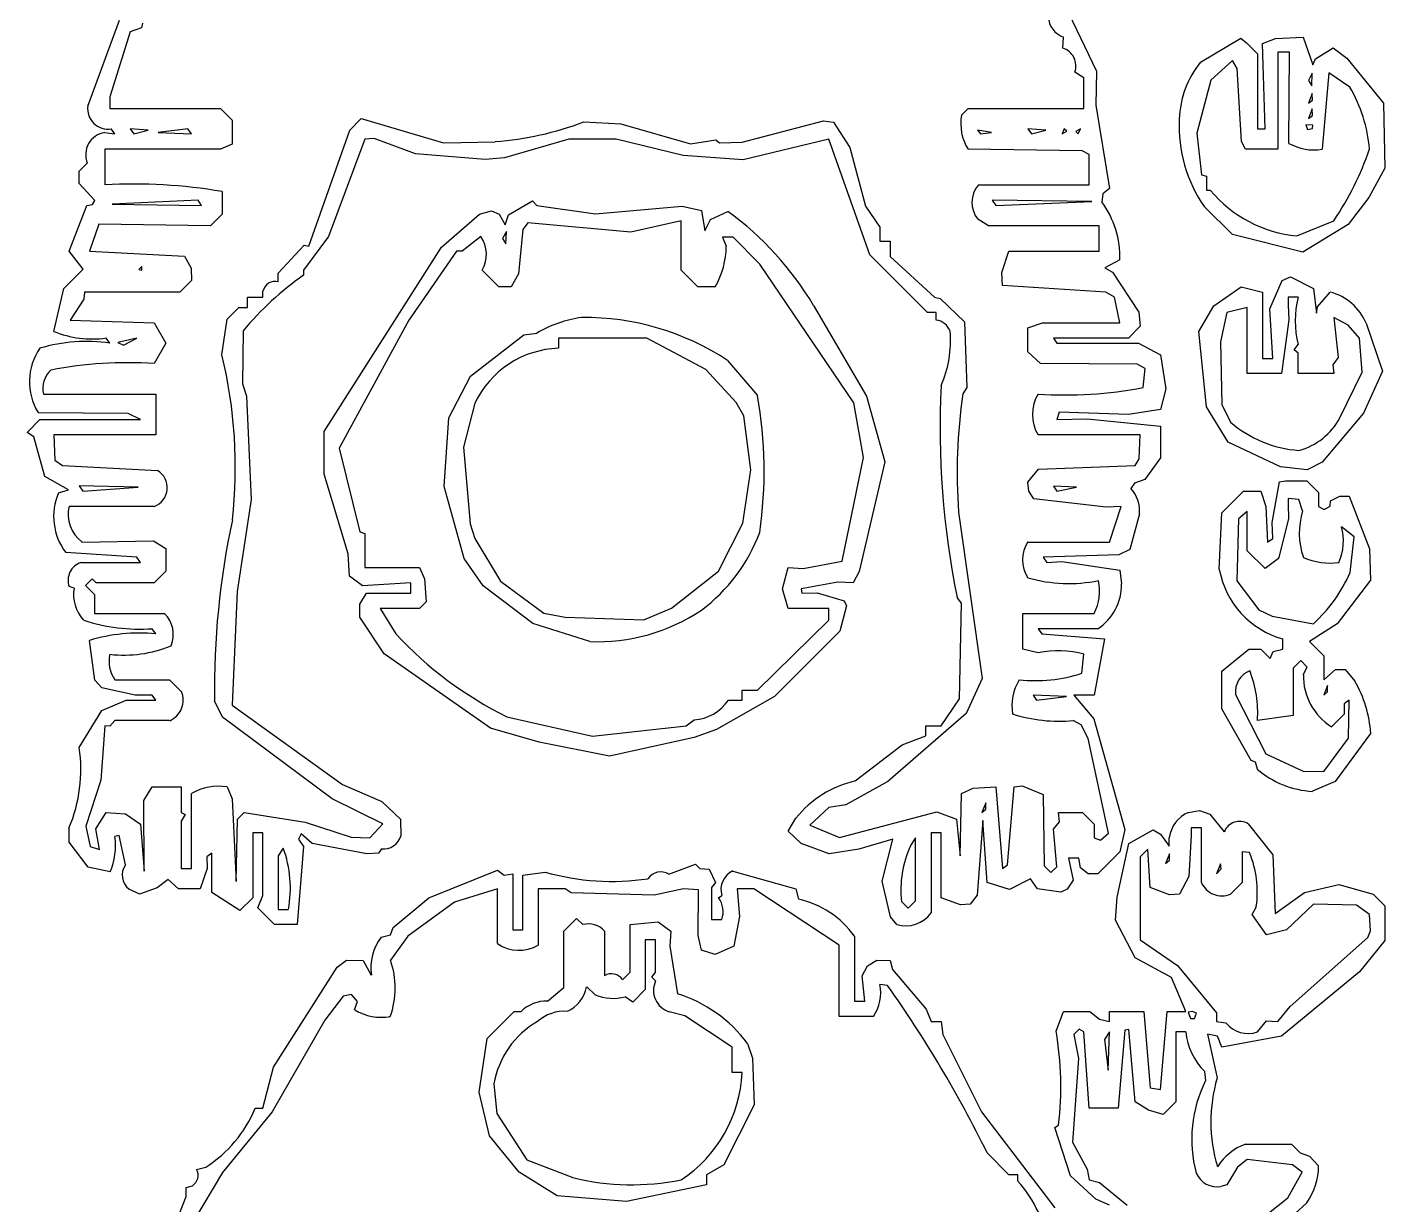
# Model space of a CAD drawing. Header units: millimetres. Extents: x 1.7 to 41.6, y 1.6 to 35.8.
# Drawn here: x 15.96 to 27.24, y 13.26 to 23.04 of the extents above; entities that cross this region are included whole.
import ezdxf

# ---------------------------------------------------------------- set-up
doc = ezdxf.new("R2010")
doc.units = ezdxf.units.MM
doc.linetypes.add('Continuous2', pattern=[0])
doc.layers.add('Unnamed Level 1', color=1, linetype='Continuous')

msp = doc.modelspace()

# ---------------------------------------------------------------- linework, layer by layer
at = {"layer": 'Unnamed Level 1', "color": 1, "linetype": 'Continuous2', "lineweight": -3}
for p, q in [((24.61, 23.158), (24.84, 22.675)), ((16.464, 22.385), (16.726, 23.099)), ((16.909, 23.035), (16.816, 23.001)), ((16.919, 23.073), (16.909, 23.035)), ((16.816, 23.001), (16.647, 22.462)), ((24.562, 22.865), (24.568, 22.958)), ((25.705, 22.75), (26.041, 22.95)), ((26.041, 22.95), (26.087, 22.91)), ((26.087, 22.91), (26.177, 22.819)), ((26.22, 22.903), (26.328, 22.945)), ((26.241, 22.196), (26.22, 22.903)), ((26.328, 22.945), (26.559, 22.958)), ((26.559, 22.958), (26.637, 22.728)), ((26.177, 22.819), (26.177, 22.196)), ((26.444, 22.831), (26.347, 22.831)), ((26.347, 22.831), (26.347, 22.768)), ((26.438, 22.075), (26.444, 22.831)), ((26.661, 22.777), (26.807, 22.867)), ((26.807, 22.867), (26.92, 22.782)), ((26.92, 22.782), (27.225, 22.408)), ((24.737, 22.619), (24.661, 22.667)), ((24.84, 22.675), (24.837, 22.393)), ((25.97, 22.763), (25.79, 22.601)), ((26.009, 22.698), (25.97, 22.763)), ((26.045, 22.091), (26.009, 22.698)), ((26.347, 22.768), (26.347, 22.026)), ((26.637, 22.728), (26.661, 22.777)), ((24.737, 22.365), (24.737, 22.619)), ((25.79, 22.601), (25.675, 22.16)), ((26.633, 22.657), (26.601, 22.598)), ((26.601, 22.598), (26.629, 22.553)), ((26.629, 22.553), (26.633, 22.657)), ((26.771, 22.662), (26.716, 22.026)), ((26.945, 22.543), (26.771, 22.662)), ((16.647, 22.462), (16.647, 22.365)), ((26.633, 22.488), (26.601, 22.408)), ((26.634, 22.434), (26.633, 22.488)), ((16.647, 22.365), (17.566, 22.365)), ((17.566, 22.365), (17.663, 22.268)), ((23.721, 22.31), (23.775, 22.365)), ((23.775, 22.365), (24.737, 22.365)), ((24.837, 22.393), (24.949, 21.7)), ((26.601, 22.408), (26.634, 22.434)), ((26.633, 22.361), (26.601, 22.281)), ((26.634, 22.307), (26.633, 22.361)), ((27.225, 22.408), (27.236, 21.869)), ((17.663, 22.268), (17.663, 22.069)), ((18.639, 22.184), (18.735, 22.281)), ((18.735, 22.281), (19.419, 22.08)), ((20.583, 22.253), (20.891, 22.236)), ((20.891, 22.236), (21.469, 22.071)), ((21.897, 22.085), (22.574, 22.261)), ((22.574, 22.261), (22.656, 22.25)), ((22.656, 22.25), (22.792, 22.041)), ((26.639, 22.226), (26.58, 22.229)), ((26.58, 22.229), (26.595, 22.19)), ((26.601, 22.281), (26.634, 22.307)), ((26.636, 22.199), (26.639, 22.226)), ((16.603, 22.165), (16.689, 22.153)), ((16.689, 22.153), (16.659, 22.196)), ((16.966, 22.185), (16.816, 22.196)), ((16.816, 22.196), (16.846, 22.153)), ((16.846, 22.153), (16.966, 22.185)), ((17.295, 22.196), (17.047, 22.164)), ((17.047, 22.164), (17.325, 22.153)), ((17.325, 22.153), (17.295, 22.196)), ((18.299, 21.222), (18.639, 22.184)), ((18.765, 22.111), (18.464, 21.303)), ((18.842, 22.115), (18.765, 22.111)), ((19.185, 21.988), (18.842, 22.115)), ((20.459, 22.111), (19.925, 21.954)), ((20.853, 22.11), (20.459, 22.111)), ((21.409, 21.975), (20.853, 22.11)), ((21.469, 22.071), (21.681, 22.105)), ((21.681, 22.105), (21.71, 22.079)), ((22.619, 22.111), (21.907, 21.938)), ((22.958, 21.149), (22.619, 22.111)), ((23.97, 22.164), (23.852, 22.185)), ((23.852, 22.185), (23.878, 22.153)), ((23.878, 22.153), (23.97, 22.164)), ((24.421, 22.185), (24.271, 22.196)), ((24.271, 22.196), (24.301, 22.153)), ((24.301, 22.153), (24.421, 22.185)), ((24.574, 22.196), (24.555, 22.153)), ((24.555, 22.153), (24.594, 22.177)), ((24.594, 22.177), (24.574, 22.196)), ((24.707, 22.196), (24.669, 22.173)), ((24.669, 22.173), (24.688, 22.153)), ((24.688, 22.153), (24.707, 22.196)), ((25.675, 22.16), (25.712, 21.815)), ((26.177, 22.196), (26.241, 22.196)), ((26.595, 22.19), (26.636, 22.199)), ((17.566, 22.026), (16.604, 22.026)), ((16.604, 22.026), (16.604, 21.73)), ((17.663, 22.069), (17.566, 22.026)), ((19.419, 22.08), (19.847, 22.089)), ((21.71, 22.079), (21.897, 22.085)), ((22.792, 22.041), (22.923, 21.555)), ((24.721, 22.014), (23.775, 22.026)), ((24.78, 21.984), (24.721, 22.014)), ((26.078, 22.026), (26.045, 22.091)), ((26.347, 22.026), (26.078, 22.026)), ((16.393, 21.845), (16.459, 21.911)), ((19.764, 21.941), (19.185, 21.988)), ((19.925, 21.954), (19.764, 21.941)), ((21.907, 21.938), (21.409, 21.975)), ((24.78, 21.73), (24.78, 21.984)), ((16.393, 21.742), (16.393, 21.845)), ((25.712, 21.815), (25.754, 21.802)), ((25.754, 21.802), (25.754, 21.687)), ((27.236, 21.869), (27.104, 21.626)), ((16.521, 21.6), (16.393, 21.742)), ((17.579, 21.675), (17.579, 21.488)), ((23.86, 21.73), (24.78, 21.73)), ((24.894, 21.657), (24.886, 21.588)), ((24.949, 21.7), (24.894, 21.657)), ((25.754, 21.687), (25.786, 21.687)), ((16.308, 21.179), (16.456, 21.56)), ((16.456, 21.56), (16.503, 21.567)), ((16.503, 21.567), (16.521, 21.6)), ((17.379, 21.603), (16.666, 21.571)), ((16.666, 21.571), (17.409, 21.56)), ((17.409, 21.56), (17.379, 21.603)), ((19.958, 21.483), (20.156, 21.597)), ((20.156, 21.597), (20.193, 21.56)), ((20.193, 21.56), (20.68, 21.491)), ((20.68, 21.491), (21.399, 21.555)), ((21.399, 21.555), (21.56, 21.518)), ((22.923, 21.555), (23.043, 21.378)), ((24.803, 21.592), (23.975, 21.603)), ((23.975, 21.603), (24.005, 21.56)), ((24.005, 21.56), (24.803, 21.592)), ((25.972, 21.319), (25.738, 21.548)), ((27.104, 21.626), (26.931, 21.402)), ((17.579, 21.488), (17.482, 21.391)), ((19.401, 21.213), (19.717, 21.488)), ((19.717, 21.488), (19.816, 21.514)), ((19.816, 21.514), (19.879, 21.488)), ((19.879, 21.488), (19.93, 21.4)), ((19.93, 21.4), (19.958, 21.483)), ((21.391, 21.433), (20.974, 21.337)), ((21.391, 21.022), (21.391, 21.433)), ((21.56, 21.518), (21.587, 21.35)), ((21.587, 21.35), (21.634, 21.443)), ((21.634, 21.443), (21.779, 21.51)), ((23.945, 21.391), (23.855, 21.445)), ((26.506, 21.306), (26.813, 21.433)), ((16.556, 21.405), (16.477, 21.179)), ((17.482, 21.391), (16.556, 21.405)), ((19.94, 21.344), (19.908, 21.285)), ((19.936, 21.24), (19.94, 21.344)), ((20.078, 21.361), (20.041, 20.992)), ((20.117, 21.415), (20.078, 21.361)), ((20.974, 21.337), (20.117, 21.415)), ((23.043, 21.378), (23.043, 21.264)), ((24.864, 21.391), (23.945, 21.391)), ((24.864, 21.179), (24.864, 21.391)), ((26.554, 21.173), (25.972, 21.319)), ((26.931, 21.402), (26.554, 21.173)), ((18.045, 20.997), (18.26, 21.23)), ((18.464, 21.303), (18.256, 21.022)), ((18.26, 21.23), (18.299, 21.222)), ((18.426, 19.684), (19.401, 21.213)), ((19.728, 21.302), (19.574, 21.179)), ((19.908, 21.285), (19.936, 21.24)), ((21.824, 21.296), (21.734, 21.296)), ((21.734, 21.296), (21.766, 21.222)), ((22.045, 21.073), (21.824, 21.296)), ((23.043, 21.264), (23.128, 21.264)), ((23.128, 21.264), (23.128, 21.137)), ((16.426, 21.031), (16.308, 21.179)), ((16.477, 21.179), (17.267, 21.139)), ((17.267, 21.139), (17.322, 21.039)), ((19.527, 21.179), (19.13, 20.606)), ((19.574, 21.179), (19.527, 21.179)), ((23.437, 20.671), (22.958, 21.149)), ((23.128, 21.137), (23.497, 20.798)), ((24.056, 21.004), (24.114, 21.179)), ((24.114, 21.179), (24.864, 21.179)), ((25.034, 21.107), (24.911, 21.042)), ((16.266, 20.87), (16.426, 21.031)), ((16.913, 21.052), (16.887, 21.029)), ((16.887, 21.029), (16.912, 21.022)), ((16.912, 21.022), (16.913, 21.052)), ((17.322, 21.039), (17.325, 20.937)), ((18.045, 20.925), (18.045, 20.997)), ((18.256, 21.022), (18.256, 20.98)), ((19.878, 20.883), (19.739, 21.022)), ((20.041, 20.992), (19.981, 20.883)), ((21.53, 20.883), (21.391, 21.022)), ((22.826, 19.921), (22.045, 21.073)), ((24.06, 20.895), (24.056, 21.004)), ((24.911, 21.042), (24.973, 21.006)), ((24.973, 21.006), (25.194, 20.673)), ((16.181, 20.514), (16.266, 20.87)), ((17.325, 20.937), (17.227, 20.84)), ((19.981, 20.883), (19.878, 20.883)), ((21.675, 20.883), (21.53, 20.883)), ((24.919, 20.84), (24.06, 20.895)), ((25.815, 20.727), (26.042, 20.883)), ((26.042, 20.883), (26.22, 20.84)), ((26.282, 20.7), (26.383, 20.937)), ((26.383, 20.937), (26.453, 20.967)), ((26.453, 20.967), (26.643, 20.87)), ((26.643, 20.87), (26.668, 20.666)), ((16.432, 20.781), (16.317, 20.607)), ((16.435, 20.84), (16.432, 20.781)), ((17.227, 20.84), (16.435, 20.84)), ((17.791, 20.713), (17.791, 20.798)), ((17.791, 20.798), (17.918, 20.798)), ((17.918, 20.798), (17.918, 20.849)), ((23.497, 20.798), (23.543, 20.786)), ((23.543, 20.786), (23.745, 20.592)), ((24.991, 20.798), (24.919, 20.84)), ((25.034, 20.586), (24.991, 20.798)), ((26.22, 20.84), (26.22, 20.29)), ((26.516, 20.798), (26.432, 20.798)), ((26.432, 20.798), (26.432, 20.734)), ((26.676, 20.717), (26.783, 20.84)), ((17.621, 20.616), (17.718, 20.713)), ((17.718, 20.713), (17.791, 20.713)), ((22.491, 20.729), (22.932, 19.976)), ((23.509, 20.671), (23.437, 20.671)), ((23.509, 20.607), (23.509, 20.671)), ((25.194, 20.673), (25.203, 20.556)), ((25.69, 20.513), (25.815, 20.727)), ((25.923, 20.671), (25.87, 20.427)), ((26.093, 20.713), (25.923, 20.671)), ((26.093, 20.163), (26.093, 20.713)), ((26.305, 20.29), (26.282, 20.7)), ((26.432, 20.734), (26.439, 20.609)), ((26.668, 20.666), (26.676, 20.717)), ((16.317, 20.607), (17.016, 20.586)), ((17.016, 20.586), (17.113, 20.417)), ((17.577, 20.319), (17.621, 20.616)), ((19.13, 20.606), (18.552, 19.543)), ((23.745, 20.592), (23.763, 20.048)), ((24.271, 20.544), (24.393, 20.586)), ((24.271, 20.344), (24.271, 20.544)), ((24.393, 20.586), (25.034, 20.586)), ((25.203, 20.556), (25.106, 20.459)), ((26.439, 20.609), (26.377, 20.163)), ((26.932, 20.566), (26.813, 20.628)), ((26.813, 20.628), (26.849, 20.296)), ((27.025, 20.459), (26.932, 20.566)), ((27.082, 20.581), (27.217, 20.184)), ((16.647, 20.417), (16.617, 20.459)), ((16.871, 20.459), (16.713, 20.423)), ((16.713, 20.423), (16.759, 20.399)), ((16.759, 20.399), (16.871, 20.459)), ((17.113, 20.417), (17.016, 20.247)), ((17.754, 20.52), (17.748, 20.078)), ((19.643, 20.143), (20.085, 20.484)), ((20.085, 20.484), (20.195, 20.5)), ((21.107, 20.459), (20.374, 20.459)), ((20.374, 20.459), (20.374, 20.374)), ((21.597, 20.197), (21.107, 20.459)), ((25.106, 20.459), (24.483, 20.459)), ((24.483, 20.459), (24.513, 20.417)), ((24.513, 20.417), (25.191, 20.417)), ((25.191, 20.417), (25.373, 20.32)), ((25.754, 19.887), (25.69, 20.513)), ((25.87, 20.427), (25.881, 19.908)), ((27.049, 20.176), (27.025, 20.459)), ((24.376, 20.247), (24.271, 20.344)), ((25.373, 20.32), (25.417, 20.037)), ((26.484, 20.362), (26.516, 20.404)), ((26.516, 20.332), (26.484, 20.362)), ((26.516, 20.163), (26.516, 20.332)), ((21.849, 19.923), (21.597, 20.197)), ((21.777, 20.273), (22.026, 19.981)), ((25.18, 20.243), (24.376, 20.247)), ((25.246, 20.205), (25.18, 20.243)), ((25.228, 20.047), (25.246, 20.205)), ((26.22, 20.29), (26.305, 20.29)), ((26.849, 20.296), (26.803, 20.237)), ((26.803, 20.237), (26.813, 20.163)), ((17.748, 20.078), (17.783, 19.975)), ((19.461, 19.797), (19.643, 20.143)), ((26.377, 20.163), (26.093, 20.163)), ((26.813, 20.163), (26.516, 20.163)), ((26.862, 19.797), (27.049, 20.176)), ((27.217, 20.184), (27.06, 19.834)), ((16.096, 19.993), (17.028, 19.993)), ((17.028, 19.993), (17.028, 19.654)), ((17.783, 19.975), (17.821, 19.118)), ((22.932, 19.976), (23.082, 19.43)), ((23.763, 20.048), (23.731, 19.995)), ((25.417, 20.037), (25.373, 19.866)), ((19.679, 19.917), (19.585, 19.553)), ((21.911, 19.814), (21.849, 19.923)), ((22.905, 19.468), (22.826, 19.921)), ((25.373, 19.866), (25.106, 19.824)), ((25.935, 19.593), (25.754, 19.887)), ((25.881, 19.908), (25.955, 19.76)), ((15.96, 19.675), (16.066, 19.781)), ((16.8, 19.831), (16.051, 19.839)), ((16.066, 19.781), (16.901, 19.781)), ((16.901, 19.781), (16.8, 19.831)), ((19.423, 19.227), (19.461, 19.797)), ((21.971, 19.364), (21.911, 19.814)), ((24.532, 19.842), (24.513, 19.781)), ((24.513, 19.781), (24.763, 19.788)), ((25.106, 19.824), (24.532, 19.842)), ((24.763, 19.788), (25.373, 19.726)), ((27.06, 19.834), (26.715, 19.429)), ((16.015, 19.638), (15.96, 19.675)), ((16.108, 19.308), (16.015, 19.638)), ((17.028, 19.654), (16.181, 19.654)), ((16.181, 19.654), (16.191, 19.444)), ((18.426, 19.328), (18.426, 19.684)), ((25.203, 19.654), (24.356, 19.654)), ((25.196, 19.456), (25.203, 19.654)), ((25.373, 19.726), (25.373, 19.463)), ((18.552, 19.543), (18.722, 18.849)), ((19.585, 19.553), (19.639, 18.917)), ((26.368, 19.39), (25.935, 19.593)), ((16.191, 19.444), (16.253, 19.4)), ((16.253, 19.4), (17.043, 19.358)), ((22.728, 18.607), (22.905, 19.468)), ((23.082, 19.43), (22.871, 18.521)), ((24.359, 19.37), (25.161, 19.4)), ((25.161, 19.4), (25.196, 19.456)), ((25.373, 19.463), (25.242, 19.284)), ((26.715, 19.429), (26.59, 19.365)), ((16.304, 19.199), (16.108, 19.308)), ((18.625, 18.668), (18.426, 19.328)), ((21.905, 18.922), (21.971, 19.364)), ((24.272, 19.261), (24.359, 19.37)), ((25.242, 19.284), (25.158, 19.255)), ((26.59, 19.365), (26.368, 19.39)), ((16.221, 19.173), (16.304, 19.199)), ((16.882, 19.22), (16.393, 19.231)), ((16.393, 19.231), (16.423, 19.188)), ((16.423, 19.188), (16.882, 19.22)), ((19.59, 18.628), (19.423, 19.227)), ((24.279, 19.186), (24.272, 19.261)), ((24.322, 19.124), (24.279, 19.186)), ((24.676, 19.22), (24.483, 19.23)), ((24.483, 19.23), (24.513, 19.188)), ((24.513, 19.188), (24.676, 19.22)), ((25.158, 19.255), (25.127, 19.21)), ((25.881, 19.007), (26.063, 19.188)), ((26.063, 19.188), (26.207, 19.188)), ((26.207, 19.188), (26.247, 19.061)), ((26.3, 18.928), (26.361, 19.266)), ((26.361, 19.266), (26.41, 19.273)), ((26.41, 19.273), (26.589, 19.273)), ((26.589, 19.273), (26.686, 19.176)), ((26.686, 19.176), (26.686, 19.061)), ((17.016, 19.061), (16.308, 19.061)), ((17.821, 19.118), (17.704, 18.353)), ((24.921, 19.054), (24.322, 19.124)), ((25.046, 19.061), (24.921, 19.054)), ((24.949, 18.765), (25.046, 19.061)), ((26.247, 19.061), (26.262, 18.765)), ((26.522, 19.118), (26.432, 19.125)), ((26.432, 19.125), (26.432, 19.082)), ((26.432, 19.082), (26.436, 18.957)), ((26.553, 19.024), (26.522, 19.118)), ((26.686, 19.061), (26.733, 19.034)), ((26.733, 19.034), (26.781, 19.062)), ((26.781, 19.062), (26.785, 19.106)), ((26.785, 19.106), (26.861, 19.147)), ((26.861, 19.147), (26.94, 19.146)), ((26.94, 19.146), (27.108, 18.709)), ((23.696, 19.014), (23.892, 17.632)), ((25.198, 18.998), (25.117, 18.704)), ((25.861, 18.537), (25.881, 19.007)), ((26.021, 18.958), (26.008, 18.443)), ((26.093, 19.019), (26.021, 18.958)), ((26.093, 18.692), (26.093, 19.019)), ((26.436, 18.957), (26.354, 18.628)), ((18.722, 18.849), (18.765, 18.837)), ((18.765, 18.837), (18.765, 18.553)), ((19.639, 18.917), (19.678, 18.793)), ((21.701, 18.524), (21.905, 18.922)), ((26.305, 18.795), (26.3, 18.928)), ((26.982, 18.807), (26.876, 18.892)), ((16.414, 18.765), (17.009, 18.775)), ((17.009, 18.775), (17.113, 18.71)), ((19.678, 18.793), (19.891, 18.441)), ((24.271, 18.765), (24.949, 18.765)), ((26.262, 18.765), (26.305, 18.795)), ((26.947, 18.512), (26.982, 18.807)), ((16.871, 18.638), (16.281, 18.677)), ((16.901, 18.595), (16.871, 18.638)), ((17.113, 18.71), (17.113, 18.523)), ((18.638, 18.481), (18.625, 18.668)), ((19.746, 18.401), (19.59, 18.628)), ((22.406, 18.546), (22.728, 18.607)), ((25.028, 18.659), (24.398, 18.638)), ((24.398, 18.638), (24.428, 18.595)), ((25.117, 18.704), (25.028, 18.659)), ((26.241, 18.544), (26.093, 18.692)), ((26.354, 18.628), (26.241, 18.544)), ((27.108, 18.709), (27.118, 18.447)), ((16.405, 18.595), (16.901, 18.595)), ((17.113, 18.523), (17.016, 18.426)), ((18.765, 18.553), (19.218, 18.553)), ((19.218, 18.553), (19.261, 18.459)), ((21.311, 18.216), (21.701, 18.524)), ((22.233, 18.375), (22.281, 18.553)), ((22.281, 18.553), (22.406, 18.546)), ((22.871, 18.521), (22.819, 18.426)), ((24.428, 18.595), (24.553, 18.603)), ((24.553, 18.603), (25.034, 18.532)), ((25.034, 18.532), (25.05, 18.418)), ((16.35, 18.383), (16.308, 18.396)), ((16.499, 18.459), (16.444, 18.405)), ((16.444, 18.405), (16.52, 18.329)), ((16.532, 18.426), (16.499, 18.459)), ((17.016, 18.426), (16.532, 18.426)), ((18.745, 18.402), (18.638, 18.481)), ((19.146, 18.426), (18.745, 18.402)), ((19.146, 18.341), (19.146, 18.426)), ((19.261, 18.459), (19.273, 18.269)), ((20.159, 18.089), (19.746, 18.401)), ((19.891, 18.441), (20.252, 18.175)), ((22.694, 18.432), (22.388, 18.376)), ((22.819, 18.426), (22.694, 18.432)), ((26.008, 18.443), (26.189, 18.203)), ((27.118, 18.447), (26.841, 18.087)), ((16.52, 18.329), (16.52, 18.172)), ((17.704, 18.353), (17.663, 17.409)), ((18.722, 18.248), (18.777, 18.341)), ((18.777, 18.341), (19.146, 18.341)), ((19.273, 18.269), (19.218, 18.214)), ((22.281, 18.214), (22.233, 18.375)), ((22.388, 18.376), (22.395, 18.341)), ((22.395, 18.341), (22.52, 18.344)), ((22.52, 18.344), (22.746, 18.277)), ((22.746, 18.277), (22.765, 18.235)), ((23.721, 18.256), (23.684, 18.305)), ((16.52, 18.172), (17.1, 18.172)), ((18.722, 18.142), (18.722, 18.248)), ((19.218, 18.214), (18.892, 18.214)), ((18.892, 18.214), (19.023, 18.002)), ((20.252, 18.175), (20.428, 18.14)), ((21.081, 18.118), (21.311, 18.216)), ((22.619, 18.214), (22.281, 18.214)), ((22.619, 18.117), (22.619, 18.214)), ((22.765, 18.235), (22.709, 18.026)), ((23.703, 17.464), (23.721, 18.256)), ((24.229, 17.875), (24.229, 18.172)), ((24.229, 18.172), (24.822, 18.172)), ((26.189, 18.203), (26.301, 18.148)), ((17.028, 18.002), (16.998, 18.045)), ((18.924, 17.836), (18.722, 18.142)), ((20.633, 17.939), (20.159, 18.089)), ((20.428, 18.14), (21.081, 18.118)), ((22.026, 17.536), (22.619, 18.117)), ((24.852, 18.045), (24.356, 18.045)), ((24.356, 18.045), (24.386, 18.002)), ((26.301, 18.148), (26.643, 18.087)), ((26.841, 18.087), (26.61, 17.939)), ((16.522, 17.617), (16.477, 17.948)), ((22.709, 18.026), (22.168, 17.482)), ((24.386, 18.002), (24.907, 17.96)), ((24.907, 17.96), (24.822, 17.494)), ((26.389, 17.875), (26.389, 17.96)), ((26.61, 17.939), (26.728, 17.82)), ((19.809, 17.219), (18.924, 17.836)), ((24.358, 17.845), (24.229, 17.875)), ((24.719, 17.675), (24.737, 17.833)), ((25.881, 17.693), (26.105, 17.875)), ((26.105, 17.875), (26.207, 17.875)), ((26.207, 17.875), (26.283, 17.799)), ((26.283, 17.799), (26.308, 17.856)), ((26.308, 17.856), (26.389, 17.875)), ((26.728, 17.82), (26.728, 17.621)), ((26.538, 17.782), (26.474, 17.718)), ((26.474, 17.718), (26.474, 17.325)), ((26.592, 17.727), (26.538, 17.782)), ((26.559, 17.663), (26.592, 17.727)), ((26.728, 17.621), (26.825, 17.706)), ((26.825, 17.706), (26.906, 17.706)), ((26.906, 17.706), (26.986, 17.61)), ((16.579, 17.554), (16.522, 17.617)), ((16.689, 17.621), (17.143, 17.621)), ((17.143, 17.621), (17.24, 17.524)), ((23.892, 17.632), (23.758, 17.34)), ((25.881, 17.379), (25.881, 17.693)), ((16.856, 17.494), (16.579, 17.554)), ((16.998, 17.494), (16.856, 17.494)), ((17.028, 17.452), (16.998, 17.494)), ((22.168, 17.482), (21.686, 17.208)), ((21.899, 17.452), (21.899, 17.536)), ((21.899, 17.536), (22.026, 17.536)), ((24.591, 17.483), (24.314, 17.494)), ((24.314, 17.494), (24.344, 17.452)), ((24.344, 17.452), (24.591, 17.483)), ((24.822, 17.494), (24.653, 17.494)), ((24.653, 17.494), (24.818, 17.298)), ((25.996, 17.5), (26.247, 17.006)), ((26.76, 17.574), (26.728, 17.494)), ((26.728, 17.494), (26.761, 17.52)), ((26.761, 17.52), (26.76, 17.574)), ((16.393, 17.058), (16.579, 17.366)), ((16.579, 17.366), (16.783, 17.452)), ((16.783, 17.452), (17.028, 17.452)), ((17.583, 17.31), (17.515, 17.447)), ((17.663, 17.409), (18.579, 16.752)), ((21.785, 17.452), (21.899, 17.452)), ((23.551, 17.24), (23.703, 17.464)), ((26.127, 16.95), (25.881, 17.379)), ((26.94, 17.452), (26.898, 17.422)), ((26.898, 17.422), (26.898, 17.337)), ((26.934, 17.137), (26.94, 17.452)), ((16.689, 17.282), (16.647, 17.237)), ((17.143, 17.282), (16.689, 17.282)), ((18.492, 16.633), (17.583, 17.31)), ((19.945, 17.314), (20.656, 17.153)), ((21.433, 17.24), (21.499, 17.288)), ((23.758, 17.34), (23.107, 16.777)), ((24.714, 17.248), (24.648, 17.282)), ((24.818, 17.298), (25.076, 16.379)), ((26.474, 17.325), (26.177, 17.282)), ((26.898, 17.337), (26.792, 17.231)), ((16.604, 17.24), (16.572, 16.789)), ((16.647, 17.237), (16.604, 17.24)), ((20.212, 17.103), (19.809, 17.219)), ((20.656, 17.153), (21.433, 17.24)), ((21.5, 17.141), (20.797, 16.988)), ((21.686, 17.208), (21.5, 17.141)), ((23.226, 17.081), (23.424, 17.155)), ((23.424, 17.155), (23.424, 17.24)), ((23.424, 17.24), (23.551, 17.24)), ((24.772, 17.134), (24.714, 17.248)), ((27.118, 17.176), (26.823, 16.777)), ((20.797, 16.988), (20.212, 17.103)), ((22.837, 16.781), (23.226, 17.081)), ((24.942, 16.348), (24.772, 17.134)), ((26.728, 16.859), (26.934, 17.137)), ((26.162, 16.936), (26.127, 16.95)), ((26.177, 16.88), (26.162, 16.936)), ((26.247, 17.006), (26.559, 16.862)), ((26.559, 16.862), (26.728, 16.859)), ((16.572, 16.789), (16.446, 16.405)), ((16.929, 16.62), (16.998, 16.732)), ((16.998, 16.732), (17.24, 16.732)), ((17.24, 16.732), (17.24, 16.52)), ((17.621, 16.732), (17.663, 16.634)), ((18.579, 16.752), (18.906, 16.611)), ((23.107, 16.777), (22.759, 16.584)), ((23.721, 16.677), (23.816, 16.721)), ((23.816, 16.721), (24.005, 16.732)), ((24.005, 16.732), (24.06, 16.054)), ((24.102, 16.084), (24.157, 16.732)), ((24.157, 16.732), (24.223, 16.74)), ((24.223, 16.74), (24.398, 16.668)), ((26.823, 16.777), (26.636, 16.695)), ((16.933, 16.031), (16.929, 16.62)), ((17.325, 16.054), (17.325, 16.677)), ((17.663, 16.634), (17.695, 15.946)), ((18.915, 16.424), (18.492, 16.633)), ((18.906, 16.611), (19.061, 16.465)), ((22.759, 16.584), (22.619, 16.562)), ((23.71, 16.158), (23.721, 16.677)), ((23.922, 16.6), (23.89, 16.52)), ((23.923, 16.546), (23.922, 16.6)), ((24.398, 16.668), (24.407, 16.075)), ((16.53, 16.384), (16.617, 16.52)), ((16.617, 16.52), (16.776, 16.507)), ((16.776, 16.507), (16.901, 16.423)), ((17.24, 16.52), (17.271, 16.502)), ((17.271, 16.502), (17.24, 16.447)), ((17.695, 15.946), (17.706, 16.465)), ((17.706, 16.465), (17.761, 16.52)), ((17.761, 16.52), (18.269, 16.44)), ((19.061, 16.465), (19.063, 16.324)), ((22.281, 16.364), (22.345, 16.471)), ((22.619, 16.562), (22.459, 16.414)), ((22.708, 16.312), (23.514, 16.526)), ((23.514, 16.526), (23.678, 16.465)), ((23.678, 16.465), (23.71, 16.158)), ((23.89, 16.52), (23.923, 16.546)), ((24.533, 16.441), (24.526, 16.52)), ((24.526, 16.52), (24.725, 16.52)), ((24.725, 16.52), (24.822, 16.423)), ((25.606, 16.52), (25.696, 16.537)), ((25.696, 16.537), (25.782, 16.506)), ((25.782, 16.506), (25.902, 16.359)), ((16.308, 16.273), (16.308, 16.39)), ((16.446, 16.405), (16.484, 16.237)), ((16.562, 16.211), (16.53, 16.384)), ((16.901, 16.423), (16.933, 16.031)), ((17.24, 16.447), (17.24, 16.054)), ((18.269, 16.44), (18.652, 16.314)), ((18.807, 16.308), (18.915, 16.424)), ((22.389, 16.263), (22.281, 16.364)), ((22.459, 16.414), (22.708, 16.312)), ((23.896, 16.453), (23.849, 15.834)), ((23.932, 15.939), (23.896, 16.453)), ((24.483, 16.38), (24.533, 16.441)), ((24.511, 16.069), (24.483, 16.38)), ((24.822, 16.423), (24.822, 16.308)), ((25.076, 16.379), (25.034, 16.193)), ((25.109, 16.262), (25.311, 16.375)), ((25.311, 16.375), (25.374, 16.338)), ((25.712, 16.393), (25.627, 16.393)), ((25.627, 16.393), (25.627, 16.329)), ((25.712, 15.939), (25.712, 16.393)), ((26.1, 16.425), (26.305, 16.169)), ((16.466, 16.064), (16.308, 16.273)), ((16.724, 16.328), (16.689, 16.32)), ((16.776, 16.085), (16.724, 16.328)), ((17.918, 16.35), (17.833, 16.35)), ((17.833, 16.35), (17.833, 15.812)), ((17.918, 15.83), (17.918, 16.35)), ((18.235, 16.342), (18.214, 16.298)), ((18.214, 16.298), (18.256, 16.236)), ((18.328, 16.262), (18.235, 16.342)), ((18.781, 16.177), (18.328, 16.262)), ((18.652, 16.314), (18.807, 16.308)), ((22.621, 16.177), (22.389, 16.263)), ((23.151, 16.297), (22.866, 16.214)), ((23.062, 15.95), (23.151, 16.297)), ((23.339, 16.308), (23.297, 16.244)), ((23.339, 15.787), (23.339, 16.308)), ((23.551, 16.35), (23.467, 16.35)), ((23.467, 16.35), (23.467, 15.685)), ((23.551, 15.811), (23.551, 16.35)), ((24.822, 16.308), (24.875, 16.289)), ((24.875, 16.289), (24.942, 16.348)), ((25.013, 15.817), (25.109, 16.262)), ((25.374, 16.338), (25.445, 16.239)), ((25.445, 16.239), (25.445, 16.309)), ((25.627, 16.329), (25.608, 15.989)), ((16.484, 16.237), (16.562, 16.211)), ((17.494, 16.181), (17.452, 16.151)), ((17.452, 16.151), (17.456, 16.054)), ((17.494, 15.854), (17.494, 16.181)), ((18.087, 16.223), (18.045, 16.16)), ((18.045, 16.16), (18.045, 15.715)), ((18.256, 16.236), (18.202, 15.588)), ((18.879, 16.181), (18.781, 16.177)), ((18.903, 16.217), (18.879, 16.181)), ((22.866, 16.214), (22.621, 16.177)), ((24.695, 16.139), (24.61, 16.139)), ((24.61, 16.139), (24.648, 15.958)), ((24.707, 16.059), (24.695, 16.139)), ((25.034, 16.193), (24.852, 16.011)), ((25.267, 16.214), (25.203, 16.151)), ((25.203, 16.151), (25.203, 15.461)), ((25.288, 15.897), (25.267, 16.214)), ((25.447, 16.177), (25.415, 16.096)), ((25.448, 16.123), (25.447, 16.177)), ((26.113, 16.186), (26.05, 16.193)), ((26.05, 16.193), (26.05, 15.939)), ((26.305, 16.169), (26.326, 15.681)), ((16.649, 16.026), (16.466, 16.064)), ((17.24, 16.054), (17.325, 16.054)), ((17.456, 16.054), (17.397, 15.884)), ((19.295, 15.811), (19.866, 16.041)), ((19.866, 16.041), (19.923, 16)), ((20.078, 15.999), (20.261, 16.025)), ((21.29, 16.008), (21.512, 16.09)), ((21.512, 16.09), (21.548, 16.054)), ((21.548, 16.054), (21.625, 16.048)), ((21.625, 16.048), (21.677, 15.938)), ((21.821, 16.033), (22.344, 15.884)), ((24.06, 16.054), (24.102, 16.084)), ((24.407, 16.075), (24.462, 16.02)), ((24.462, 16.02), (24.511, 16.069)), ((24.771, 16.011), (24.707, 16.059)), ((25.415, 16.096), (25.448, 16.123)), ((25.87, 16.092), (25.839, 16.011)), ((25.839, 16.011), (25.877, 16.051)), ((25.877, 16.051), (25.87, 16.092)), ((17.131, 15.963), (17.04, 15.895)), ((17.218, 15.884), (17.131, 15.963)), ((19.923, 16), (19.993, 16.011)), ((19.993, 16.011), (19.993, 15.546)), ((20.078, 15.546), (20.078, 15.999)), ((21.677, 15.938), (21.645, 15.897)), ((23.129, 15.653), (23.062, 15.95)), ((24.12, 15.88), (23.932, 15.939)), ((24.293, 15.969), (24.12, 15.88)), ((24.351, 15.886), (24.293, 15.969)), ((24.648, 15.958), (24.597, 15.882)), ((24.852, 16.011), (24.771, 16.011)), ((25.608, 15.989), (25.53, 15.842)), ((25.712, 15.939), (25.712, 15.939)), ((26.05, 15.939), (25.953, 15.842)), ((26.569, 15.855), (26.853, 15.922)), ((26.853, 15.922), (27.139, 15.842)), ((16.892, 15.842), (16.807, 15.883)), ((17.04, 15.895), (16.892, 15.842)), ((17.397, 15.884), (17.218, 15.884)), ((17.727, 15.706), (17.494, 15.854)), ((17.833, 15.812), (17.727, 15.706)), ((17.875, 15.727), (17.918, 15.83)), ((19.001, 15.565), (19.295, 15.811)), ((19.866, 15.884), (19.51, 15.775)), ((19.866, 15.431), (19.866, 15.884)), ((20.429, 15.884), (20.205, 15.884)), ((20.205, 15.884), (20.205, 15.418)), ((20.479, 15.851), (20.429, 15.884)), ((21.167, 15.833), (20.479, 15.851)), ((21.412, 15.884), (21.167, 15.833)), ((21.537, 15.878), (21.412, 15.884)), ((21.532, 15.498), (21.537, 15.878)), ((21.645, 15.897), (21.645, 15.63)), ((21.703, 15.812), (21.73, 15.83)), ((21.996, 15.884), (21.857, 15.884)), ((21.857, 15.884), (21.876, 15.656)), ((22.704, 15.418), (21.996, 15.884)), ((22.344, 15.884), (22.365, 15.8)), ((23.276, 15.724), (23.339, 15.787)), ((23.712, 15.752), (23.551, 15.811)), ((23.849, 15.834), (23.793, 15.757)), ((24.544, 15.857), (24.351, 15.886)), ((24.597, 15.882), (24.544, 15.857)), ((24.998, 15.624), (25.013, 15.817)), ((25.447, 15.836), (25.288, 15.897)), ((25.53, 15.842), (25.447, 15.836)), ((26.326, 15.681), (26.569, 15.855)), ((27.139, 15.842), (27.236, 15.745)), ((18.015, 15.588), (17.875, 15.727)), ((18.045, 15.715), (18.129, 15.715)), ((19.51, 15.775), (19.123, 15.492)), ((23.221, 15.779), (23.276, 15.724)), ((23.793, 15.757), (23.712, 15.752)), ((26.135, 15.673), (26.169, 15.738)), ((26.643, 15.757), (26.419, 15.546)), ((27.001, 15.751), (26.643, 15.757)), ((27.109, 15.673), (27.001, 15.751)), ((27.236, 15.745), (27.236, 15.456)), ((18.202, 15.588), (18.015, 15.588)), ((18.977, 15.503), (19.001, 15.565)), ((20.417, 15.533), (20.523, 15.639)), ((20.523, 15.639), (20.574, 15.588)), ((20.967, 15.588), (21.2, 15.611)), ((20.967, 15.194), (20.967, 15.588)), ((21.2, 15.611), (21.306, 15.533)), ((21.645, 15.63), (21.73, 15.63)), ((21.876, 15.656), (21.828, 15.409)), ((23.182, 15.588), (23.129, 15.653)), ((25.163, 15.312), (24.998, 15.624)), ((26.253, 15.503), (26.135, 15.673)), ((27.118, 15.536), (27.109, 15.673)), ((18.899, 15.483), (18.977, 15.503)), ((19.123, 15.492), (18.978, 15.293)), ((19.993, 15.546), (20.078, 15.546)), ((20.417, 15.067), (20.417, 15.533)), ((20.756, 15.533), (20.756, 15.164)), ((21.179, 15.461), (21.094, 15.461)), ((21.094, 15.461), (21.094, 15.397)), ((21.179, 15.194), (21.179, 15.461)), ((21.306, 15.533), (21.299, 15.408)), ((21.56, 15.376), (21.532, 15.498)), ((22.831, 15.491), (22.831, 14.953)), ((25.203, 15.461), (25.515, 15.248)), ((26.419, 15.546), (26.253, 15.503)), ((26.449, 14.907), (27.096, 15.48)), ((27.236, 15.456), (27.025, 15.195)), ((27.096, 15.48), (27.118, 15.536)), ((21.094, 15.397), (21.094, 15.05)), ((21.299, 15.408), (21.361, 15.013)), ((21.675, 15.341), (21.56, 15.376)), ((21.828, 15.409), (21.675, 15.341)), ((22.704, 14.825), (22.704, 15.418)), ((18.005, 14.404), (18.535, 15.235)), ((18.535, 15.235), (18.611, 15.292)), ((18.611, 15.292), (18.752, 15.291)), ((18.752, 15.291), (18.818, 15.169)), ((22.895, 15.164), (22.939, 15.245)), ((22.939, 15.245), (23.017, 15.294)), ((23.017, 15.294), (23.128, 15.291)), ((23.128, 15.291), (23.148, 15.215)), ((25.464, 15.148), (25.163, 15.312)), ((25.515, 15.248), (25.839, 14.855)), ((20.904, 15.131), (20.967, 15.194)), ((21.147, 15.152), (21.179, 15.194)), ((21.179, 15.122), (21.147, 15.152)), ((22.916, 14.953), (22.895, 15.164)), ((23.148, 15.215), (23.426, 14.886)), ((25.584, 14.868), (25.464, 15.148)), ((27.025, 15.195), (26.377, 14.661)), ((18.654, 15.007), (18.585, 14.995)), ((18.704, 14.951), (18.654, 15.007)), ((20.282, 14.953), (20.417, 15.067)), ((20.678, 15.006), (20.607, 15.071)), ((21.094, 15.05), (20.989, 14.944)), ((23.106, 15.084), (23.043, 15.092)), ((18.585, 14.995), (18.433, 14.796)), ((18.68, 14.88), (18.704, 14.951)), ((20.989, 14.944), (20.926, 14.989)), ((22.831, 14.953), (22.916, 14.953)), ((23.426, 14.886), (23.467, 14.783)), ((26.347, 14.783), (26.449, 14.907)), ((18.433, 14.796), (17.994, 14.034)), ((19.781, 14.644), (20.006, 14.868)), ((20.006, 14.868), (20.063, 14.868)), ((20.198, 14.783), (20.198, 14.783)), ((21.422, 14.83), (21.293, 14.864)), ((21.815, 14.571), (21.422, 14.83)), ((22.988, 14.825), (22.704, 14.825)), ((23.467, 14.783), (23.551, 14.783)), ((23.551, 14.783), (23.566, 14.676)), ((24.505, 14.703), (24.568, 14.868)), ((24.568, 14.868), (24.785, 14.868)), ((24.785, 14.868), (24.866, 14.803)), ((24.866, 14.803), (24.949, 14.783)), ((24.949, 14.783), (24.949, 14.868)), ((24.949, 14.868), (25.233, 14.868)), ((25.233, 14.868), (25.288, 14.232)), ((25.373, 14.22), (25.427, 14.868)), ((25.427, 14.868), (25.584, 14.868)), ((25.639, 14.868), (25.602, 14.86)), ((25.602, 14.86), (25.622, 14.81)), ((25.622, 14.81), (25.655, 14.808)), ((25.671, 14.852), (25.639, 14.868)), ((25.655, 14.808), (25.671, 14.852)), ((25.839, 14.855), (25.839, 14.783)), ((25.839, 14.783), (25.916, 14.772)), ((26.177, 14.698), (26.254, 14.789)), ((26.254, 14.789), (26.347, 14.783)), ((23.566, 14.676), (23.887, 14.035)), ((24.696, 14.72), (24.653, 14.677)), ((24.653, 14.677), (24.693, 14.476)), ((24.737, 14.698), (24.696, 14.72)), ((24.78, 14.063), (24.737, 14.698)), ((24.949, 14.698), (24.907, 14.635)), ((24.939, 14.379), (24.949, 14.698)), ((25.076, 14.711), (25.021, 14.063)), ((25.111, 14.718), (25.076, 14.711)), ((25.161, 14.118), (25.111, 14.718)), ((25.584, 14.698), (25.5, 14.698)), ((25.5, 14.698), (25.5, 14.118)), ((25.846, 14.661), (25.764, 14.68)), ((25.764, 14.68), (25.843, 14.315)), ((25.881, 14.572), (25.846, 14.661)), ((26.377, 14.661), (25.881, 14.572)), ((19.714, 14.197), (19.781, 14.644)), ((21.815, 14.359), (21.815, 14.571)), ((21.942, 14.601), (21.984, 14.479)), ((24.907, 14.635), (24.939, 14.379)), ((21.984, 14.479), (21.997, 14.093)), ((24.693, 14.476), (24.641, 13.781)), ((17.918, 14.063), (18.005, 14.404)), ((21.899, 14.359), (21.815, 14.359)), ((25.748, 14.295), (25.741, 14.369)), ((19.836, 14.265), (19.861, 14.019)), ((25.288, 14.232), (25.373, 14.22)), ((19.799, 13.834), (19.714, 14.197)), ((25.274, 14.047), (25.161, 14.118)), ((25.5, 14.118), (25.394, 14.012)), ((17.994, 14.034), (17.582, 13.53)), ((17.854, 14.063), (17.918, 14.063)), ((19.861, 14.019), (20.111, 13.636)), ((21.997, 14.093), (21.747, 13.595)), ((23.887, 14.035), (24.494, 13.238)), ((25.021, 14.063), (24.78, 14.063)), ((25.394, 14.012), (25.274, 14.047)), ((24.494, 13.905), (24.526, 13.924)), ((24.626, 13.502), (24.494, 13.905)), ((20.045, 13.533), (19.799, 13.834)), ((24.641, 13.781), (24.765, 13.557)), ((26.08, 13.766), (26.462, 13.766)), ((26.462, 13.766), (26.534, 13.694)), ((24.114, 13.512), (23.932, 13.694)), ((26.534, 13.694), (26.61, 13.665)), ((26.61, 13.665), (26.686, 13.585)), ((17.367, 13.555), (17.443, 13.573)), ((20.362, 13.336), (20.045, 13.533)), ((20.111, 13.636), (20.493, 13.488)), ((21.747, 13.595), (21.603, 13.512)), ((24.765, 13.557), (24.78, 13.47)), ((26.012, 13.574), (25.923, 13.428)), ((26.093, 13.639), (26.012, 13.574)), ((26.468, 13.594), (26.093, 13.639)), ((26.429, 13.321), (26.55, 13.534)), ((26.55, 13.534), (26.468, 13.594)), ((17.282, 13.406), (17.332, 13.42)), ((17.582, 13.53), (17.342, 13.127)), ((21.603, 13.428), (20.938, 13.289)), ((21.603, 13.512), (21.603, 13.428)), ((24.187, 13.512), (24.114, 13.512)), ((24.187, 13.461), (24.187, 13.512)), ((24.835, 13.308), (24.626, 13.502)), ((24.78, 13.47), (24.866, 13.447)), ((24.866, 13.447), (25.096, 13.26)), ((25.923, 13.428), (25.875, 13.414)), ((17.194, 13.111), (17.282, 13.33)), ((17.282, 13.33), (17.282, 13.406)), ((20.938, 13.289), (20.362, 13.336)), ((24.949, 13.258), (24.835, 13.308)), ((25.764, 12.791), (26.429, 13.321)), ((26.589, 13.279), (25.911, 12.665))]:
    msp.add_line(p, q, dxfattribs=at)
for centre, radius, start, end in [((24.624, 23.132), 0.183, 181.3092, 252.2088), ((24.517, 22.719), 0.153, 340.1839, 72.947), ((26.33, 22.248), 0.802, 141.2463, 178.013), ((25.9, 21.926), 1.213, 4.85, 30.5421), ((16.63, 22.362), 0.168, 171.9948, 279.7959), ((19.658, 24.671), 2.588, 274.1863, 290.9372), ((24.117, 22.238), 0.403, 169.7433, 211.7888), ((26.696, 22.217), 1.169, 177.1147, 214.9215), ((16.632, 21.981), 0.186, 98.8199, 202.0802), ((26.648, 22.452), 0.431, 240.9041, 279.1038), ((24.655, 22.876), 2.596, 326.2253, 340.9528), ((16.85, 17.418), 4.319, 80.2795, 93.2631), ((24.034, 21.584), 0.227, 140.0374, 217.9528), ((26.604, 22.362), 1.06, 219.5202, 264.7074), ((24.262, 21.133), 0.773, 358.0999, 36.1043), ((20.217, 19.371), 2.649, 30.8465, 53.8613), ((19.513, 21.153), 0.261, 329.8226, 34.6768), ((21.072, 21.227), 0.694, 330.3256, 359.6221), ((19.68, 18.922), 2.502, 124.6814, 140.3191), ((18.019, 20.824), 0.104, 75.7217, 166.0738), ((27.263, 20.601), 0.772, 165.2184, 194.7816), ((26.662, 20.399), 0.458, 23.4892, 74.7113), ((20.71, 19.617), 1.023, 98.1749, 120.2673), ((20.59, 18.472), 2.157, 56.6081, 90.6537), ((23.491, 20.464), 0.145, 20.8359, 82.8074), ((16.453, 19.095), 1.336, 81.642, 106.8237), ((16.501, 21.294), 0.843, 247.6962, 277.9246), ((22.73, 20.433), 0.899, 335.8467, 5.2286), ((16.472, 20.095), 0.493, 145.5236, 211.2645), ((13.774, 19.39), 3.915, 353.5452, 13.7273), ((20.399, 19.578), 0.796, 91.8258, 154.8281), ((16.299, 20.04), 0.209, 133.008, 193.0677), ((16.793, 16.933), 3.321, 86.1526, 101.0416), ((18.499, 19.357), 3.582, 351.7815, 10.034), ((30.644, 19.716), 7.102, 177.1832, 191.4598), ((28.228, 19.343), 4.544, 171.7562, 184.1572), ((24.638, 19.824), 0.329, 148.9852, 211.0148), ((24.58, 23.439), 3.453, 266.2762, 280.811), ((26.591, 20.493), 0.97, 229.0396, 265.8647), ((26.379, 20.053), 0.547, 285.065, 332.0906), ((16.958, 19.216), 0.166, 290.6583, 58.9527), ((16.674, 18.976), 0.494, 156.5002, 217.2945), ((24.933, 19.027), 0.266, 353.7005, 43.3318), ((16.597, 18.998), 0.296, 167.6061, 231.8002), ((24.286, 17.535), 6.771, 167.9352, 180.7418), ((27.137, 18.84), 0.612, 162.4679, 199.3088), ((20.69, 19.355), 1.447, 306.9653, 339.3517), ((26.444, 18.773), 0.448, 336.5484, 15.3626), ((24.504, 18.617), 0.276, 147.4662, 212.5338), ((26.78, 19.128), 0.538, 245.8062, 278.0425), ((16.456, 18.447), 0.156, 108.9248, 199.1023), ((26.587, 18.671), 0.738, 190.4525, 254.4697), ((25.774, 19.03), 1.283, 312.6717, 336.1766), ((16.66, 18.329), 0.315, 170.113, 222.7354), ((24.611, 19.641), 1.221, 253.8403, 281.6721), ((24.457, 18.359), 0.41, 332.8691, 12.1062), ((24.609, 18.413), 0.441, 303.4006, 0.6781), ((16.932, 17.998), 0.242, 337.0298, 46.0813), ((20.695, 19.499), 1.562, 267.7131, 303.6218), ((16.899, 19.584), 1.542, 252.2757, 273.6972), ((16.888, 16.597), 1.412, 84.2892, 106.9056), ((21.309, 20.104), 3.105, 222.5952, 243.944), ((16.899, 17.773), 0.259, 166.5361, 215.8755), ((16.764, 18.862), 1.036, 263.5184, 292.1733), ((24.523, 17.068), 0.795, 74.3839, 101.9889), ((24.538, 17.408), 0.4, 147.8528, 190.2265), ((24.332, 18.873), 1.259, 263.9446, 287.9128), ((26.184, 17.521), 0.189, 111.7683, 186.3898), ((25.209, 17.347), 0.971, 356.1454, 21.1191), ((27.065, 17.657), 0.506, 179.3045, 237.3802), ((26.116, 17.108), 1.005, 3.8697, 29.9647), ((17.072, 17.451), 0.184, 292.9184, 23.3969), ((21.473, 17.664), 0.377, 273.9297, 325.7329), ((24.534, 18.572), 1.295, 252.4851, 275.0593), ((15.165, 16.875), 1.241, 337.0079, 8.4885), ((26.673, 17.449), 0.755, 228.9224, 267.1739), ((17.55, 16.288), 0.449, 80.9512, 120.1012), ((23.028, 15.932), 0.87, 102.6967, 141.7317), ((25.71, 16.274), 0.267, 112.8336, 172.477), ((26.029, 16.309), 0.136, 58.5432, 158.3267), ((16.144, 16.244), 0.55, 336.6015, 7.9025), ((18.919, 16.366), 0.15, 263.8182, 343.7272), ((24.086, 15.876), 0.87, 155.0075, 186.4278), ((17.189, 15.893), 0.957, 349.28, 20.1725), ((25.323, 15.86), 0.854, 351.8036, 22.4463), ((16.896, 16), 0.147, 144.7278, 232.7219), ((20.818, 17.973), 2.026, 254.0448, 278.4604), ((21.224, 15.894), 0.132, 60.0896, 145.1771), ((21.891, 15.88), 0.169, 114.6395, 197.0694), ((25.881, 16.01), 0.183, 202.7855, 293.3288), ((21.531, 15.694), 0.209, 342.2912, 34.586), ((22.196, 15.039), 0.78, 35.4485, 77.4555), ((23.254, 15.843), 0.265, 254.1896, 323.4026), ((20.623, 15.421), 0.174, 39.9955, 106.3763), ((19.227, 15.231), 0.413, 142.4418, 188.6289), ((20.046, 15.691), 0.316, 235.3892, 300.2186), ((18.319, 15.06), 0.698, 340.3019, 19.4533), ((20.813, 15.071), 0.109, 33.5445, 121.315), ((21.35, 15.043), 0.188, 155.3788, 252.299), ((20.326, 15.128), 0.286, 294.9214, 348.5897), ((20.827, 15.36), 0.384, 247.21, 284.9472), ((21.025, 13.924), 1.14, 36.4565, 72.861), ((22.688, 15.026), 0.361, 326.1886, 10.532), ((14.68, 9.136), 10.314, 26.225, 35.2163), ((20.272, 14.654), 0.299, 88.0581, 134.3672), ((18.902, 15.248), 0.429, 238.9154, 280.1025), ((20.573, 14.136), 0.748, 120.0577, 170.0472), ((20.419, 14.544), 0.325, 84.9794, 132.74), ((26.098, 14.915), 0.231, 218.2843, 290.0576), ((21.973, 14.245), 2.573, 352.8347, 10.2537), ((26.1, 14.742), 0.518, 184.8891, 226.1319), ((20.768, 14.416), 1.133, 303.3868, 357.1235), ((26.727, 13.805), 1.095, 153.4414, 194.8428), ((27.088, 13.952), 1.297, 163.7317, 196.7348), ((16.867, 14.474), 1.069, 302.6062, 337.4157), ((26.226, 13.345), 0.445, 109.089, 148.4688), ((17.28, 13.506), 0.1, 301.3531, 29.578), ((26.148, 13.587), 0.538, 325.0548, 359.7676), ((20.982, 15.462), 2.034, 256.096, 281.6073), ((23.456, 12.792), 0.99, 6.1781, 42.4641), ((25.843, 13.601), 0.19, 203.6038, 279.7612)]:
    msp.add_arc(centre, radius, start, end, dxfattribs=at)

doc.saveas('drawing.dxf')
